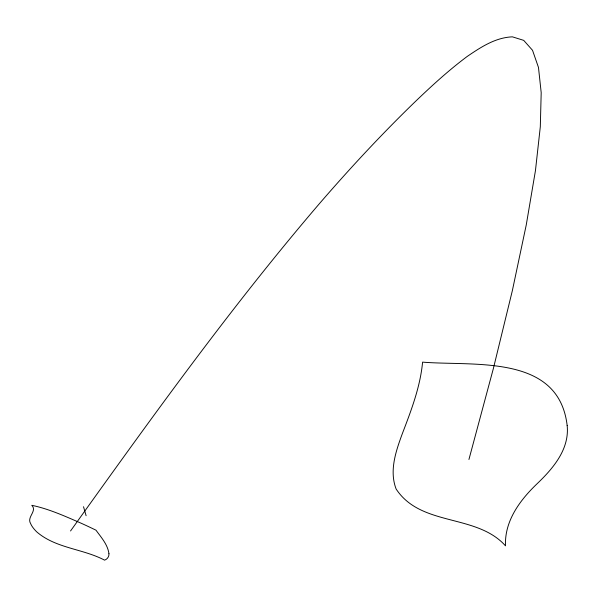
<?xml version="1.0" encoding="UTF-8"?>
<svg xmlns="http://www.w3.org/2000/svg" width="597" height="597" viewBox="0 0 597 597"><rect width="100%" height="100%" fill="white"/><g stroke="black" fill="none" stroke-linecap="round" stroke-linejoin="round"><path stroke-width="0.9" d="M468.929 459.496L493.361 368.558L512.353 290.642L526.255 224.927L535.457 170.57L540.307 126.758L541.195 92.662L538.479 67.446L532.524 50.29L523.711 40.365L512.405 36.842C495.398 37.529 480.854 47.17 467.22 56.439C447.922 70.856 430.206 87.192 412.893 103.908C380.304 135.609 349.372 168.966 319.656 203.368C230.345 307.634 150.377 419.415 70.543 530.972M83.52 506.726L86.11 515.711M567.15 425.4C569.657 448.951 553.337 468.167 537.487 483.369C520.248 499.749 504.375 520.83 505.51 545.852C476.451 513.405 421.124 527.047 396.124 489.01C389.087 470.697 395.938 451.093 402.326 433.668C411.184 410.512 420.251 387.02 422.586 362.133C474.108 366.371 558.576 353.775 567.15 425.4M108.96 553.74C109.169 556.598 107.288 559.232 104.602 560.158C82.841 548.665 55.715 548.397 36.663 531.815A37.984 12.619 27.1 0 1 30.626 523.569C26.469 517.062 37.559 511.062 31.783 505.301C49.006 508.92 65.163 516.278 81.222 523.256A188.13 62.491 27.1 0 1 95.975 530.188C101.206 537.382 107.751 544.606 108.96 553.74"/></g></svg>
